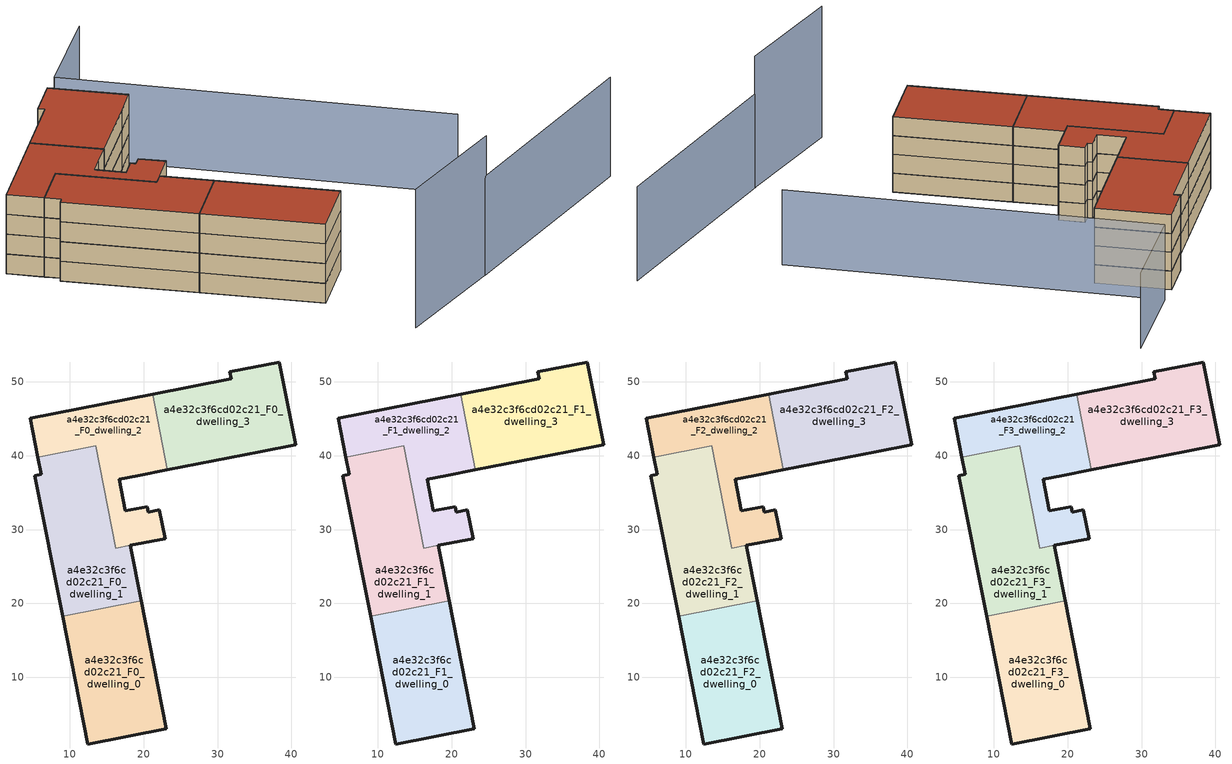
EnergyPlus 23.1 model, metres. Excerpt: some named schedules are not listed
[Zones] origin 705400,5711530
a4e32c3f6cd02c21_F0_dwelling_0
 floor ground (EU_floor_Construction): 23.05,3.04 19.63,20.36 9.01,18.27 12.43,0.96 z0
 wall outside (EU_wall_Construction): 19.63,20.36 23.05,3.04 12.43,0.96 9.01,18.27 z0:3
 wall to a4e32c3f6cd02c21_F0_dwelling_1 (EU_wall_Construction): 9.01,18.27 19.63,20.36 z0:3
a4e32c3f6cd02c21_F0_dwelling_1
 floor ground (EU_floor_Construction): 19.63,20.36 18.15,27.87 16.22,27.49 13.48,41.37 5.67,39.83 6.13,37.49 5.25,37.32 9.01,18.27 z0
 wall outside (EU_wall_Construction): 9.01,18.27 5.25,37.32 6.13,37.49 5.67,39.83 / 18.15,27.87 19.63,20.36 z0:3
 wall to a4e32c3f6cd02c21_F0_dwelling_2 (EU_wall_Construction): 5.67,39.83 13.48,41.37 16.22,27.49 18.15,27.87 z0:3
a4e32c3f6cd02c21_F0_dwelling_2
 floor ground (EU_floor_Construction): 22.88,28.79 22.12,32.66 20.61,32.36 20.45,33.13 17.51,32.55 16.67,36.83 19.2,37.33 23.21,38.11 21.2,48.32 4.63,45.07 5.67,39.83 13.48,41.37 16.22,27.49 z0
 wall outside (EU_wall_Construction): 5.67,39.83 4.64,45.07 21.2,48.32 / 23.21,38.11 19.2,37.33 16.67,36.83 17.52,32.55 20.45,33.13 20.61,32.36 22.12,32.66 22.89,28.79 18.16,27.87 z0:3
 wall to a4e32c3f6cd02c21_F0_dwelling_3 (EU_wall_Construction): 21.2,48.32 23.21,38.11 z0:3
a4e32c3f6cd02c21_F0_dwelling_3
 floor ground (EU_floor_Construction): 40.57,41.53 38.37,52.71 31.67,51.39 31.86,50.42 21.2,48.32 23.21,38.11 35.77,40.57 z0
 wall outside (EU_wall_Construction): 21.2,48.32 31.86,50.42 31.67,51.39 38.37,52.71 40.57,41.53 35.77,40.57 23.21,38.11 z0:3
a4e32c3f6cd02c21_F1_dwelling_0
 floor to a4e32c3f6cd02c21_F0_dwelling_0 (EU_floor_Construction): 23.05,3.04 19.63,20.36 9.01,18.27 12.43,0.96 z3
 wall outside (EU_wall_Construction): 19.63,20.36 23.05,3.04 12.43,0.96 9.01,18.27 z3:6
 wall to a4e32c3f6cd02c21_F1_dwelling_1 (EU_wall_Construction): 9.01,18.27 19.63,20.36 z3:6
a4e32c3f6cd02c21_F1_dwelling_1
 floor to a4e32c3f6cd02c21_F0_dwelling_1 (EU_floor_Construction): 19.63,20.36 18.15,27.87 16.22,27.49 13.48,41.37 5.67,39.83 6.13,37.49 5.25,37.32 9.01,18.27 z3
 wall outside (EU_wall_Construction): 9.01,18.27 5.25,37.32 6.13,37.49 5.67,39.83 / 18.15,27.87 19.63,20.36 z3:6
 wall to a4e32c3f6cd02c21_F1_dwelling_2 (EU_wall_Construction): 5.67,39.83 13.48,41.37 16.22,27.49 18.15,27.87 z3:6
a4e32c3f6cd02c21_F1_dwelling_2
 floor to a4e32c3f6cd02c21_F0_dwelling_2 (EU_floor_Construction): 22.88,28.79 22.12,32.66 20.61,32.36 20.45,33.13 17.51,32.55 16.67,36.83 19.2,37.33 23.21,38.11 21.2,48.32 4.63,45.07 5.67,39.83 13.48,41.37 16.22,27.49 z3
 wall outside (EU_wall_Construction): 5.67,39.83 4.64,45.07 21.2,48.32 / 23.21,38.11 19.2,37.33 16.67,36.83 17.52,32.55 20.45,33.13 20.61,32.36 22.12,32.66 22.89,28.79 18.16,27.87 z3:6
 wall to a4e32c3f6cd02c21_F1_dwelling_3 (EU_wall_Construction): 21.2,48.32 23.21,38.11 z3:6
a4e32c3f6cd02c21_F1_dwelling_3
 floor to a4e32c3f6cd02c21_F0_dwelling_3 (EU_floor_Construction): 40.57,41.53 38.37,52.71 31.67,51.39 31.86,50.42 21.2,48.32 23.21,38.11 35.77,40.57 z3
 wall outside (EU_wall_Construction): 21.2,48.32 31.86,50.42 31.67,51.39 38.37,52.71 40.57,41.53 35.77,40.57 23.21,38.11 z3:6
a4e32c3f6cd02c21_F2_dwelling_0
 floor to a4e32c3f6cd02c21_F1_dwelling_0 (EU_floor_Construction): 23.05,3.04 19.63,20.36 9.01,18.27 12.43,0.96 z6
 wall outside (EU_wall_Construction): 19.63,20.36 23.05,3.04 12.43,0.96 9.01,18.27 z6:9
 wall to a4e32c3f6cd02c21_F2_dwelling_1 (EU_wall_Construction): 9.01,18.27 19.63,20.36 z6:9
a4e32c3f6cd02c21_F2_dwelling_1
 floor to a4e32c3f6cd02c21_F1_dwelling_1 (EU_floor_Construction): 19.63,20.36 18.15,27.87 16.22,27.49 13.48,41.37 5.67,39.83 6.13,37.49 5.25,37.32 9.01,18.27 z6
 wall outside (EU_wall_Construction): 9.01,18.27 5.25,37.32 6.13,37.49 5.67,39.83 / 18.15,27.87 19.63,20.36 z6:9
 wall to a4e32c3f6cd02c21_F2_dwelling_2 (EU_wall_Construction): 5.67,39.83 13.48,41.37 16.22,27.49 18.15,27.87 z6:9
a4e32c3f6cd02c21_F2_dwelling_2
 floor to a4e32c3f6cd02c21_F1_dwelling_2 (EU_floor_Construction): 22.88,28.79 22.12,32.66 20.61,32.36 20.45,33.13 17.51,32.55 16.67,36.83 19.2,37.33 23.21,38.11 21.2,48.32 4.63,45.07 5.67,39.83 13.48,41.37 16.22,27.49 z6
 wall outside (EU_wall_Construction): 5.67,39.83 4.64,45.07 21.2,48.32 / 23.21,38.11 19.2,37.33 16.67,36.83 17.52,32.55 20.45,33.13 20.61,32.36 22.12,32.66 22.89,28.79 18.16,27.87 z6:9
 wall to a4e32c3f6cd02c21_F2_dwelling_3 (EU_wall_Construction): 21.2,48.32 23.21,38.11 z6:9
a4e32c3f6cd02c21_F2_dwelling_3
 floor to a4e32c3f6cd02c21_F1_dwelling_3 (EU_floor_Construction): 40.57,41.53 38.37,52.71 31.67,51.39 31.86,50.42 21.2,48.32 23.21,38.11 35.77,40.57 z6
 wall outside (EU_wall_Construction): 21.2,48.32 31.86,50.42 31.67,51.39 38.37,52.71 40.57,41.53 35.77,40.57 23.21,38.11 z6:9
a4e32c3f6cd02c21_F3_dwelling_0
 floor to a4e32c3f6cd02c21_F2_dwelling_0 (EU_floor_Construction): 23.05,3.04 19.63,20.36 9.01,18.27 12.43,0.96 z9
 wall outside (EU_wall_Construction): 19.63,20.36 23.05,3.04 12.43,0.96 9.01,18.27 z9:12
 wall to a4e32c3f6cd02c21_F3_dwelling_1 (EU_wall_Construction): 9.01,18.27 19.63,20.36 z9:12
 roof outside (EU_roof_Construction): 19.63,20.36 23.05,3.04 12.43,0.96 9.01,18.27 z12
a4e32c3f6cd02c21_F3_dwelling_1
 floor to a4e32c3f6cd02c21_F2_dwelling_1 (EU_floor_Construction): 19.63,20.36 18.15,27.87 16.22,27.49 13.48,41.37 5.67,39.83 6.13,37.49 5.25,37.32 9.01,18.27 z9
 wall outside (EU_wall_Construction): 9.01,18.27 5.25,37.32 6.13,37.49 5.67,39.83 / 18.15,27.87 19.63,20.36 z9:12
 wall to a4e32c3f6cd02c21_F3_dwelling_2 (EU_wall_Construction): 5.67,39.83 13.48,41.37 16.22,27.49 18.15,27.87 z9:12
 roof outside (EU_roof_Construction): 13.48,41.37 16.22,27.49 18.15,27.87 19.63,20.36 9.01,18.27 5.25,37.32 6.13,37.49 5.67,39.83 z12
a4e32c3f6cd02c21_F3_dwelling_2
 floor to a4e32c3f6cd02c21_F2_dwelling_2 (EU_floor_Construction): 22.88,28.79 22.12,32.66 20.61,32.36 20.45,33.13 17.51,32.55 16.67,36.83 19.2,37.33 23.21,38.11 21.2,48.32 4.63,45.07 5.67,39.83 13.48,41.37 16.22,27.49 z9
 wall outside (EU_wall_Construction): 5.67,39.83 4.64,45.07 21.2,48.32 / 23.21,38.11 19.2,37.33 16.67,36.83 17.52,32.55 20.45,33.13 20.61,32.36 22.12,32.66 22.89,28.79 18.16,27.87 z9:12
 wall to a4e32c3f6cd02c21_F3_dwelling_3 (EU_wall_Construction): 21.2,48.32 23.21,38.11 z9:12
 roof outside (EU_roof_Construction): 21.2,48.32 23.21,38.11 19.2,37.33 16.67,36.83 17.51,32.55 20.45,33.13 20.61,32.36 22.12,32.66 22.88,28.79 16.22,27.49 13.48,41.37 5.67,39.83 4.63,45.07 z12
a4e32c3f6cd02c21_F3_dwelling_3
 floor to a4e32c3f6cd02c21_F2_dwelling_3 (EU_floor_Construction): 40.57,41.53 38.37,52.71 31.67,51.39 31.86,50.42 21.2,48.32 23.21,38.11 35.77,40.57 z9
 wall outside (EU_wall_Construction): 21.2,48.32 31.86,50.42 31.67,51.39 38.37,52.71 40.57,41.53 35.77,40.57 23.21,38.11 z9:12
 roof outside (EU_roof_Construction): 38.37,52.71 40.57,41.53 35.77,40.57 23.21,38.11 21.2,48.32 31.86,50.42 31.67,51.39 z12
shading: 51.65,-2.58 41.8,53.08 / 41.8,53.08 58.09,55.96 z0:12; 9.92,-13.38 29.22,-15.93 z0:21; 28.98,-15.9 64.56,-19.85 z0:15
[Building]
EU S2 Campaign: North Axis=0; Terrain=City; Solar Distribution=FullExterior
[Site:Location]
London: Latitude=51.5; Longitude=-0.5; Time Zone=0; Elevation=25
[SizingPeriod:WeatherFileDays]
AnnualSizingPeriod: Begin Month=1; Begin Day of Month=1; End Month=12; End Day of Month=31; Day of Week for Start Day=Monday; Use Weather File Daylight Saving Period=No; Use Weather File Rain and Snow Indicators=No
[MATERIAL]
EU_InternalMass_Material: Roughness=MediumRough; Thickness=0.1; Conductivity=1; Density=1800; Specific Heat=900; Thermal Absorptance=0.9; Solar Absorptance=0.7; Visible Absorptance=0.7
[MATERIAL:NOMASS] Roughness=MediumRough; Thermal Absorptance=0.9; Solar Absorptance=0.7; Visible Absorptance=0.7
Name | Thermal Resistance
EU_wall_NoMass | 3.06955
EU_roof_NoMass | 4.82358
EU_floor_NoMass | 3.75167
[CONSTRUCTION]
EU_wall_Construction: EU_wall_NoMass
EU_roof_Construction: EU_roof_NoMass
EU_floor_Construction: EU_floor_NoMass
EU_InternalMass_Construction: EU_InternalMass_Material
[ZONE] Type=1; Multiplier=1; Ceiling Height=autocalculate; Floor Area=autocalculate; Part of Total Floor Area=Yes
Name | Volume
a4e32c3f6cd02c21_F0_dwelling_0; a4e32c3f6cd02c21_F1_dwelling_0; a4e32c3f6cd02c21_F2_dwelling_0; a4e32c3f6cd02c21_F3_dwelling_0 | 572.815
a4e32c3f6cd02c21_F0_dwelling_1; a4e32c3f6cd02c21_F1_dwelling_1; a4e32c3f6cd02c21_F2_dwelling_1; a4e32c3f6cd02c21_F3_dwelling_1 | 617.897
a4e32c3f6cd02c21_F0_dwelling_2; a4e32c3f6cd02c21_F1_dwelling_2; a4e32c3f6cd02c21_F2_dwelling_2; a4e32c3f6cd02c21_F3_dwelling_2 | 527.726
a4e32c3f6cd02c21_F0_dwelling_3; a4e32c3f6cd02c21_F1_dwelling_3; a4e32c3f6cd02c21_F2_dwelling_3; a4e32c3f6cd02c21_F3_dwelling_3 | 572.771
[INTERNALMASS] Construction=EU_InternalMass_Construction
Name | Zone or ZoneList | Surface Area
a4e32c3f6cd02c21_F0_dwelling_0_EU_InternalMass | a4e32c3f6cd02c21_F0_dwelling_0 | 190.938
a4e32c3f6cd02c21_F0_dwelling_1_EU_InternalMass | a4e32c3f6cd02c21_F0_dwelling_1 | 205.959
a4e32c3f6cd02c21_F0_dwelling_2_EU_InternalMass | a4e32c3f6cd02c21_F0_dwelling_2 | 175.91
a4e32c3f6cd02c21_F0_dwelling_3_EU_InternalMass | a4e32c3f6cd02c21_F0_dwelling_3 | 190.922
a4e32c3f6cd02c21_F1_dwelling_0_EU_InternalMass | a4e32c3f6cd02c21_F1_dwelling_0 | 190.938
a4e32c3f6cd02c21_F1_dwelling_1_EU_InternalMass | a4e32c3f6cd02c21_F1_dwelling_1 | 205.959
a4e32c3f6cd02c21_F1_dwelling_2_EU_InternalMass | a4e32c3f6cd02c21_F1_dwelling_2 | 175.91
a4e32c3f6cd02c21_F1_dwelling_3_EU_InternalMass | a4e32c3f6cd02c21_F1_dwelling_3 | 190.922
a4e32c3f6cd02c21_F2_dwelling_0_EU_InternalMass | a4e32c3f6cd02c21_F2_dwelling_0 | 190.938
a4e32c3f6cd02c21_F2_dwelling_1_EU_InternalMass | a4e32c3f6cd02c21_F2_dwelling_1 | 205.959
a4e32c3f6cd02c21_F2_dwelling_2_EU_InternalMass | a4e32c3f6cd02c21_F2_dwelling_2 | 175.91
a4e32c3f6cd02c21_F2_dwelling_3_EU_InternalMass | a4e32c3f6cd02c21_F2_dwelling_3 | 190.922
a4e32c3f6cd02c21_F3_dwelling_0_EU_InternalMass | a4e32c3f6cd02c21_F3_dwelling_0 | 190.938
a4e32c3f6cd02c21_F3_dwelling_1_EU_InternalMass | a4e32c3f6cd02c21_F3_dwelling_1 | 205.959
a4e32c3f6cd02c21_F3_dwelling_2_EU_InternalMass | a4e32c3f6cd02c21_F3_dwelling_2 | 175.91
a4e32c3f6cd02c21_F3_dwelling_3_EU_InternalMass | a4e32c3f6cd02c21_F3_dwelling_3 | 190.922
[OTHEREQUIPMENT] Fuel Type=Electricity; Design Level Calculation Method=Watts/Area; Power per Zone Floor Area=1; Fraction Latent=0; Fraction Radiant=0; Fraction Lost=0; Carbon Dioxide Generation Rate=0; EndUse Subcategory=EU_Step8_InternalGains
Name | Zone or ZoneList or Space or SpaceList | Schedule
EU_Step8_InternalGain_a4e32c3f6cd02c21_F0_dwelling_0_f000 | a4e32c3f6cd02c21_F0_dwelling_0 | EU_Step8_GainSchedule_a4e32c3f6cd02c21_F0_dwelling_0_f000
EU_Step8_InternalGain_a4e32c3f6cd02c21_F0_dwelling_1_f000 | a4e32c3f6cd02c21_F0_dwelling_1 | EU_Step8_GainSchedule_a4e32c3f6cd02c21_F0_dwelling_1_f000
EU_Step8_InternalGain_a4e32c3f6cd02c21_F0_dwelling_2_f000 | a4e32c3f6cd02c21_F0_dwelling_2 | EU_Step8_GainSchedule_a4e32c3f6cd02c21_F0_dwelling_2_f000
EU_Step8_InternalGain_a4e32c3f6cd02c21_F0_dwelling_3_f000 | a4e32c3f6cd02c21_F0_dwelling_3 | EU_Step8_GainSchedule_a4e32c3f6cd02c21_F0_dwelling_3_f000
EU_Step8_InternalGain_a4e32c3f6cd02c21_F1_dwelling_0_f000 | a4e32c3f6cd02c21_F1_dwelling_0 | EU_Step8_GainSchedule_a4e32c3f6cd02c21_F1_dwelling_0_f000
EU_Step8_InternalGain_a4e32c3f6cd02c21_F1_dwelling_1_f000 | a4e32c3f6cd02c21_F1_dwelling_1 | EU_Step8_GainSchedule_a4e32c3f6cd02c21_F1_dwelling_1_f000
EU_Step8_InternalGain_a4e32c3f6cd02c21_F1_dwelling_2_f000 | a4e32c3f6cd02c21_F1_dwelling_2 | EU_Step8_GainSchedule_a4e32c3f6cd02c21_F1_dwelling_2_f000
EU_Step8_InternalGain_a4e32c3f6cd02c21_F1_dwelling_3_f000 | a4e32c3f6cd02c21_F1_dwelling_3 | EU_Step8_GainSchedule_a4e32c3f6cd02c21_F1_dwelling_3_f000
EU_Step8_InternalGain_a4e32c3f6cd02c21_F2_dwelling_0_f000 | a4e32c3f6cd02c21_F2_dwelling_0 | EU_Step8_GainSchedule_a4e32c3f6cd02c21_F2_dwelling_0_f000
EU_Step8_InternalGain_a4e32c3f6cd02c21_F2_dwelling_1_f000 | a4e32c3f6cd02c21_F2_dwelling_1 | EU_Step8_GainSchedule_a4e32c3f6cd02c21_F2_dwelling_1_f000
EU_Step8_InternalGain_a4e32c3f6cd02c21_F2_dwelling_2_f000 | a4e32c3f6cd02c21_F2_dwelling_2 | EU_Step8_GainSchedule_a4e32c3f6cd02c21_F2_dwelling_2_f000
EU_Step8_InternalGain_a4e32c3f6cd02c21_F2_dwelling_3_f000 | a4e32c3f6cd02c21_F2_dwelling_3 | EU_Step8_GainSchedule_a4e32c3f6cd02c21_F2_dwelling_3_f000
EU_Step8_InternalGain_a4e32c3f6cd02c21_F3_dwelling_0_f000 | a4e32c3f6cd02c21_F3_dwelling_0 | EU_Step8_GainSchedule_a4e32c3f6cd02c21_F3_dwelling_0_f000
EU_Step8_InternalGain_a4e32c3f6cd02c21_F3_dwelling_1_f000 | a4e32c3f6cd02c21_F3_dwelling_1 | EU_Step8_GainSchedule_a4e32c3f6cd02c21_F3_dwelling_1_f000
EU_Step8_InternalGain_a4e32c3f6cd02c21_F3_dwelling_2_f000 | a4e32c3f6cd02c21_F3_dwelling_2 | EU_Step8_GainSchedule_a4e32c3f6cd02c21_F3_dwelling_2_f000
EU_Step8_InternalGain_a4e32c3f6cd02c21_F3_dwelling_3_f000 | a4e32c3f6cd02c21_F3_dwelling_3 | EU_Step8_GainSchedule_a4e32c3f6cd02c21_F3_dwelling_3_f000
[ZONEVENTILATION:DESIGNFLOWRATE] Schedule=EU_AlwaysOn; Design Flow Rate Calculation Method=AirChanges/Hour; Air Changes per Hour=0.493607; Ventilation Type=Natural; Fan Pressure Rise=0; Fan Total Efficiency=1; Constant Term Coefficient=1; Temperature Term Coefficient=0; Velocity Term Coefficient=0; Velocity Squared Term Coefficient=0; Minimum Indoor Temperature=-100; Maximum Indoor Temperature=100; Delta Temperature=-100; Minimum Outdoor Temperature=-100; Maximum Outdoor Temperature=100; Maximum Wind Speed=40
Name | Zone or ZoneList or Space or SpaceList
EU_ConstantAir_a4e32c3f6cd02c21_F0_dwelling_0 | a4e32c3f6cd02c21_F0_dwelling_0
EU_ConstantAir_a4e32c3f6cd02c21_F0_dwelling_1 | a4e32c3f6cd02c21_F0_dwelling_1
EU_ConstantAir_a4e32c3f6cd02c21_F0_dwelling_2 | a4e32c3f6cd02c21_F0_dwelling_2
EU_ConstantAir_a4e32c3f6cd02c21_F0_dwelling_3 | a4e32c3f6cd02c21_F0_dwelling_3
EU_ConstantAir_a4e32c3f6cd02c21_F1_dwelling_0 | a4e32c3f6cd02c21_F1_dwelling_0
EU_ConstantAir_a4e32c3f6cd02c21_F1_dwelling_1 | a4e32c3f6cd02c21_F1_dwelling_1
EU_ConstantAir_a4e32c3f6cd02c21_F1_dwelling_2 | a4e32c3f6cd02c21_F1_dwelling_2
EU_ConstantAir_a4e32c3f6cd02c21_F1_dwelling_3 | a4e32c3f6cd02c21_F1_dwelling_3
EU_ConstantAir_a4e32c3f6cd02c21_F2_dwelling_0 | a4e32c3f6cd02c21_F2_dwelling_0
EU_ConstantAir_a4e32c3f6cd02c21_F2_dwelling_1 | a4e32c3f6cd02c21_F2_dwelling_1
EU_ConstantAir_a4e32c3f6cd02c21_F2_dwelling_2 | a4e32c3f6cd02c21_F2_dwelling_2
EU_ConstantAir_a4e32c3f6cd02c21_F2_dwelling_3 | a4e32c3f6cd02c21_F2_dwelling_3
EU_ConstantAir_a4e32c3f6cd02c21_F3_dwelling_0 | a4e32c3f6cd02c21_F3_dwelling_0
EU_ConstantAir_a4e32c3f6cd02c21_F3_dwelling_1 | a4e32c3f6cd02c21_F3_dwelling_1
EU_ConstantAir_a4e32c3f6cd02c21_F3_dwelling_2 | a4e32c3f6cd02c21_F3_dwelling_2
EU_ConstantAir_a4e32c3f6cd02c21_F3_dwelling_3 | a4e32c3f6cd02c21_F3_dwelling_3
[HVACTEMPLATE:THERMOSTAT] Constant Heating Setpoint=20; Constant Cooling Setpoint=50
EU_HeatOnly_a4e32c3f6cd02c21_F0_dwelling_0; EU_HeatOnly_a4e32c3f6cd02c21_F0_dwelling_1; EU_HeatOnly_a4e32c3f6cd02c21_F0_dwelling_2; EU_HeatOnly_a4e32c3f6cd02c21_F0_dwelling_3; EU_HeatOnly_a4e32c3f6cd02c21_F1_dwelling_0; EU_HeatOnly_a4e32c3f6cd02c21_F1_dwelling_1; EU_HeatOnly_a4e32c3f6cd02c21_F1_dwelling_2; EU_HeatOnly_a4e32c3f6cd02c21_F1_dwelling_3; EU_HeatOnly_a4e32c3f6cd02c21_F2_dwelling_0; EU_HeatOnly_a4e32c3f6cd02c21_F2_dwelling_1; EU_HeatOnly_a4e32c3f6cd02c21_F2_dwelling_2; EU_HeatOnly_a4e32c3f6cd02c21_F2_dwelling_3; EU_HeatOnly_a4e32c3f6cd02c21_F3_dwelling_0; EU_HeatOnly_a4e32c3f6cd02c21_F3_dwelling_1; EU_HeatOnly_a4e32c3f6cd02c21_F3_dwelling_2; EU_HeatOnly_a4e32c3f6cd02c21_F3_dwelling_3
[HVACTEMPLATE:ZONE:IDEALLOADSAIRSYSTEM] System Availability Schedule=EU_AlwaysOn; Maximum Heating Supply Air Temperature=50; Minimum Cooling Supply Air Temperature=13; Maximum Heating Supply Air Humidity Ratio=0.0156; Minimum Cooling Supply Air Humidity Ratio=0.0077; Heating Limit=NoLimit; Cooling Limit=NoLimit; Heating Availability Schedule=EU_AlwaysOn; Cooling Availability Schedule=EU_CoolingOff; Dehumidification Control Type=ConstantSensibleHeatRatio; Cooling Sensible Heat Ratio=0.7; Dehumidification Setpoint=60; Humidification Control Type=None; Humidification Setpoint=30; Outdoor Air Method=None; Outdoor Air Flow Rate per Person=0.00944; Outdoor Air Flow Rate per Zone Floor Area=0; Outdoor Air Flow Rate per Zone=0; Demand Controlled Ventilation Type=None; Outdoor Air Economizer Type=NoEconomizer; Heat Recovery Type=None; Sensible Heat Recovery Effectiveness=0.7; Latent Heat Recovery Effectiveness=0.65
Name | Template Thermostat
a4e32c3f6cd02c21_F0_dwelling_0 | EU_HeatOnly_a4e32c3f6cd02c21_F0_dwelling_0
a4e32c3f6cd02c21_F0_dwelling_1 | EU_HeatOnly_a4e32c3f6cd02c21_F0_dwelling_1
a4e32c3f6cd02c21_F0_dwelling_2 | EU_HeatOnly_a4e32c3f6cd02c21_F0_dwelling_2
a4e32c3f6cd02c21_F0_dwelling_3 | EU_HeatOnly_a4e32c3f6cd02c21_F0_dwelling_3
a4e32c3f6cd02c21_F1_dwelling_0 | EU_HeatOnly_a4e32c3f6cd02c21_F1_dwelling_0
a4e32c3f6cd02c21_F1_dwelling_1 | EU_HeatOnly_a4e32c3f6cd02c21_F1_dwelling_1
a4e32c3f6cd02c21_F1_dwelling_2 | EU_HeatOnly_a4e32c3f6cd02c21_F1_dwelling_2
a4e32c3f6cd02c21_F1_dwelling_3 | EU_HeatOnly_a4e32c3f6cd02c21_F1_dwelling_3
a4e32c3f6cd02c21_F2_dwelling_0 | EU_HeatOnly_a4e32c3f6cd02c21_F2_dwelling_0
a4e32c3f6cd02c21_F2_dwelling_1 | EU_HeatOnly_a4e32c3f6cd02c21_F2_dwelling_1
a4e32c3f6cd02c21_F2_dwelling_2 | EU_HeatOnly_a4e32c3f6cd02c21_F2_dwelling_2
a4e32c3f6cd02c21_F2_dwelling_3 | EU_HeatOnly_a4e32c3f6cd02c21_F2_dwelling_3
a4e32c3f6cd02c21_F3_dwelling_0 | EU_HeatOnly_a4e32c3f6cd02c21_F3_dwelling_0
a4e32c3f6cd02c21_F3_dwelling_1 | EU_HeatOnly_a4e32c3f6cd02c21_F3_dwelling_1
